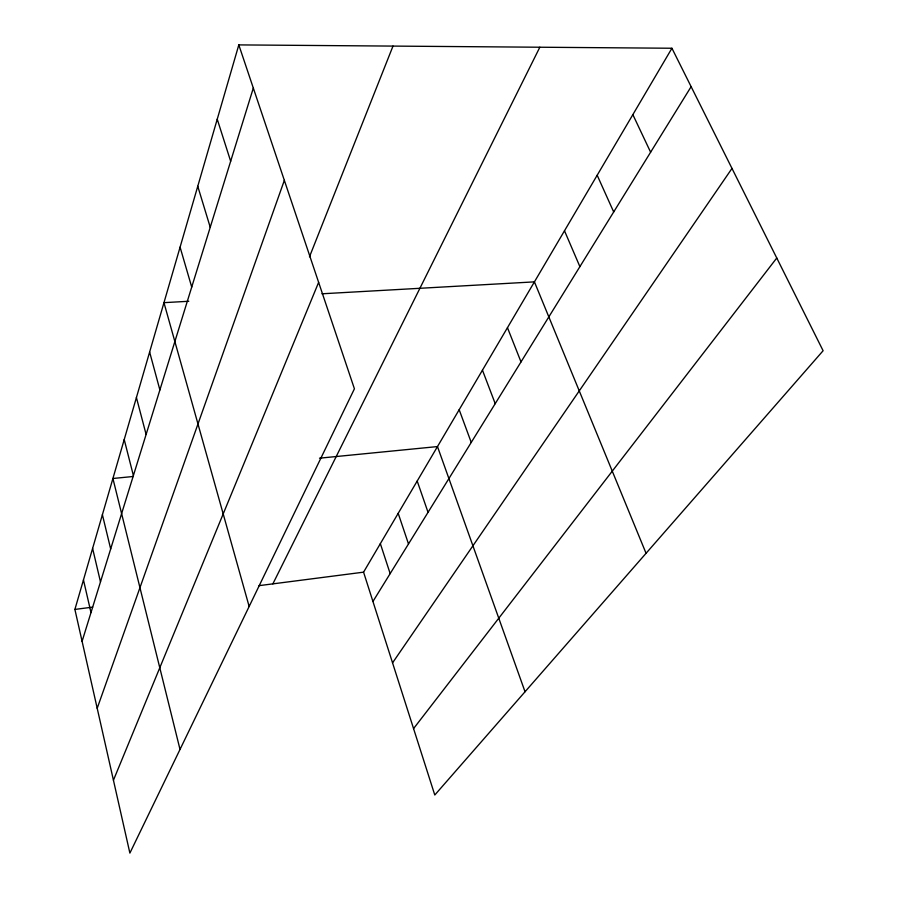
<?xml version="1.0" encoding="UTF-8"?>
<svg xmlns="http://www.w3.org/2000/svg" width="898" height="898" viewBox="0 0 898 898"><rect width="100%" height="100%" fill="white"/><g stroke="black" fill="none" stroke-linecap="round" stroke-linejoin="round"><path stroke-width="1.35" d="M238.812 44.9L354.418 388.8L129.884 853.1L74.893 609.428L238.812 44.9L671.929 48.245L823.107 350.736L434.789 795.011L363.567 572.161L671.929 48.245M82.088 641.34L253.315 88.049M97.197 708.286L284.34 180.352M309.484 256.806L392.998 46.09M113.44 780.216L318.633 282.354M272.869 583.868L539.833 47.224M372.939 601.48L691.134 86.668M392.549 662.859L731.993 168.409M413.563 728.604L776.77 258.018M74.893 609.428L92.662 607.127M259.028 585.653L363.567 572.161M133.387 476.479L112.912 478.488L180.015 749.437M319.497 458.182L437.483 446.575L525.038 691.752M188.782 301.268L163.964 302.66L249.15 606.487M321.978 293.792L534.422 281.871L646.055 553.291M632.854 114.641L650.623 152.211M597.181 175.245L613.693 211.962M564.494 230.786L579.895 266.65M507.46 327.68L521.008 361.916M482.451 370.178L495.213 403.64M459.181 409.713L471.248 442.433M417.2 481.047L428.043 512.331M398.196 513.342L408.5 543.941M380.348 543.649L390.17 573.609M217.237 119.187L230.663 161.247M197.762 186.268L210.233 227.261M180.083 247.152L191.723 287.079M149.629 352.038L159.889 389.945M136.417 397.522L146.116 434.464M124.216 439.549L133.387 475.57M102.394 514.689L110.678 548.981M92.606 548.42L100.486 581.882M83.458 579.928L90.99 612.604"/></g></svg>
